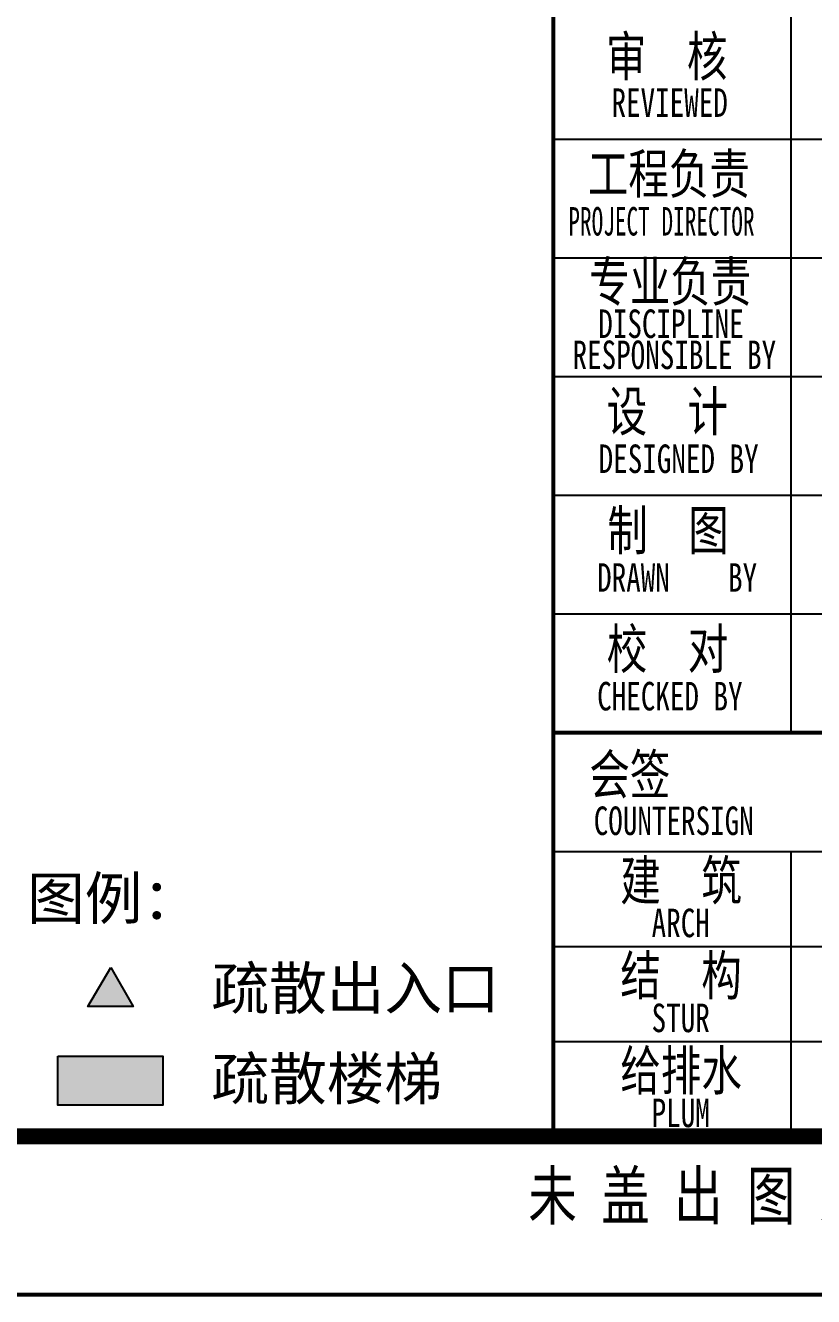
# Model space of a CAD drawing. Extents: x 1738711 to 2346805, y 1189731 to 2516152.
# Drawn here: x 2007735 to 2015197, y 1552690 to 1564736 of the extents above; entities that cross this region are included whole.
import ezdxf
from ezdxf.enums import TextEntityAlignment as Align

# ---------------------------------------------------------------- set-up
doc = ezdxf.new("R2010")
doc.units = 0
doc.header["$LTSCALE"] = 1000
doc.header["$MEASUREMENT"] = 0
for name, color, linetype in [('DIM_LEAD', 3, 'Continuous'), ('G-ANNO-INDX', 42, 'Continuous'), ('TK', 4, 'Continuous'), ('WALL', 40, 'Continuous'), ('看线', 8, 'Continuous')]:
    doc.layers.add(name, color=color, linetype=linetype)
doc.styles.add('宋体', font='SIMSUN.TTF', dxfattribs={"width": 0.75})
doc.styles.add('黑体', font='simhei_0.ttf', dxfattribs={"width": 0.9})

# ---------------------------------------------------------------- blocks, each defined once
blk = doc.blocks.new('haerherhre')
at = {"layer": 'G-ANNO-INDX'}
blk.add_hatch(color=1, dxfattribs=at).paths.add_polyline_path([(2056760, 9211), (2057130, 9001), (2057130, 9431)])
at = {"layer": 'G-ANNO-INDX', "color": 1}
blk.add_lwpolyline([(2056760, 9211), (2057130, 9001), (2057130, 9431), (2056760, 9211)], dxfattribs=at)
blk = doc.blocks.new('hjashrtahreahe')
at = {"layer": 'TK', "color": 7}
for p, q in [((78100, 9550), (78100, 3550)), ((76600, 7300), (83100, 7300)), ((76600, 6550), (83100, 6550)), ((76600, 5800), (83100, 5800)), ((76600, 5050), (83100, 5050)), ((76600, 4300), (83100, 4300)), ((76600, 2800), (83100, 2800)), ((78100.3, 2800), (78100.3, 1000)), ((76600, 2200), (83100, 2200)), ((76600, 1600), (83100, 1600)), ((76600, 1000), (83100, 1000))]:
    blk.add_line(p, q, dxfattribs=at)
at = {"layer": 'TK', "color": 7, "const_width": 25}
for points in [[(0, 59400), (84100, 59400), (84100, 0), (0, 0)], [(76600, 3550), (83100, 3550), (83100, 1000), (76600, 1000)]]:
    blk.add_lwpolyline(points, close=True, dxfattribs=at)
at = {"layer": 'TK', "color": 3, "const_width": 100}
blk.add_lwpolyline([(2500, 1000), (2500, 58400), (83100, 58400), (83100, 1000)], close=True, dxfattribs=at)
at = {"layer": 'TK', "color": 7, "const_width": 25}
for points in [[(76600, 58400), (76600, 1000)], [(76600, 3550), (76600, 9550), (83100, 9550), (83100, 3550)], [(83100, 3550), (76600, 3550)], [(76600, 1000), (83100, 1000)]]:
    blk.add_lwpolyline(points, dxfattribs=at)
at = {"style": '宋体', "width": 0.75}
blk.add_text('未 盖 出 图 及 执 业 专 用 章 本 图 无 效', height=300, dxfattribs=at).set_placement((76442, 475.4))
at = {"layer": 'TK', "color": 7, "style": '宋体'}
for s, height, width, p in [('审  核', 250, 0.75, (76932.4, 7697.7)), ('REVIEWED', 180, 0.75, (76967.1, 7440.7)), ('工程负责', 250, 0.75, (76817.7, 6955.6)), ('PROJECT DIRECTOR', 180, 0.6, (76694.8, 6690.7)), ('专业负责', 250, 0.75, (76826.7, 6274.8)), ('DISCIPLINE', 180, 0.75, (76883.8, 6043.6)), ('RESPONSIBLE BY', 180, 0.75, (76721.1, 5847.3)), ('设  计', 250, 0.75, (76936.9, 5455.3)), (' DESIGNED BY', 180, 0.75, (76794.3, 5190.7)), ('制  图', 250, 0.75, (76941.5, 4703.3)), ('DRAWN    BY', 180, 0.75, (76876.5, 4440.7)), ('校  对', 250, 0.75, (76937.5, 3954.5)), ('CHECKED BY', 180, 0.75, (76876.7, 3690.7)), ('会签', 250, 0.75, (76827.4, 3161.2)), ('COUNTERSIGN', 180, 0.75, (76855.1, 2903.6)), ('建  筑', 250, 0.75, (77023, 2491.3)), ('ARCH', 180, 0.75, (77220.5, 2258.2)), ('结  构', 250, 0.75, (77023, 1891.3)), ('STUR', 180, 0.75, (77220.5, 1658.2)), ('给排水', 250, 0.75, (77023, 1291.3)), ('PLUM', 180, 0.75, (77220.5, 1058.2))]:
    blk.add_text(s, height=height, dxfattribs=dict(at, width=width)).set_placement(p)
at = {"layer": 'TK', "style": '宋体', "width": 0.75}
for tag, height, p in [('项目负责人', 350, (6002.9, 57088.7)), ('专业负责人', 350, (6002.9, 56223.7)), ('设计人', 350, (6002.9, 55419.4)), ('版号1', 250, (77303.9, 22193.4)), ('时间1', 250, (82405.3, 22193.4)), ('版号2', 250, (77303.9, 21593.4)), ('时间2', 250, (82405.3, 21593.4)), ('版号3', 250, (77303.9, 20993.4)), ('时间3', 250, (82405.3, 20993.4)), ('建筑会签', 0.0001, (78977.9, 2403.2)), ('电气会签', 0.0001, (82127.9, 2403.2)), ('结构会签', 0.0001, (78977.9, 1803.2)), ('暖通会签', 0.0001, (82127.9, 1803.2)), ('给排水会签', 0.0001, (78977.9, 1249.5)), ('智能化会签', 0.0001, (82127.9, 1249.5))]:
    blk.add_attdef(tag, text='', height=height, dxfattribs=at).set_placement(p, align=Align.CENTER)
for tag, p in [('合作设计单位', (80815.9, 48985.9)), ('版号说明1', (79853.9, 22318.2)), ('版号说明2', (79853.9, 21718.2)), ('版号说明3', (79853.9, 21118.2)), ('浙江绿储科技有限公司', (80545.2, 16035.9)), ('百兆瓦级集中式熔盐储能关键', (80545.2, 14953.2)), ('设备研发及制造基地项目', (80545.2, 14603.3)), ('1#研发楼', (80545.2, 13635.9)), ('图名', (80545.2, 12435.9)), ('工程编号', (78977.9, 11460.9)), ('子项编号', (82127.9, 11460.9)), ('建筑', (78977.9, 10710.9)), ('图号', (82127.9, 10710.9)), ('施工图', (78977.9, 9960.9)), ('2023.03', (82127.9, 9960.9)), ('审定', (79352.9, 8460.9)), ('审核', (79352.9, 7710.9)), ('工程负责', (79352.9, 6960.9)), ('专业负责', (79352.9, 6210.9)), ('设计', (79352.9, 5460.9)), ('制图', (79352.9, 4710.9)), ('校对', (79352.9, 3960.9))]:
    blk.add_attdef(tag, text='', height=250, dxfattribs=at).set_placement(p, align=Align.MIDDLE_CENTER)

msp = doc.modelspace()

# ---------------------------------------------------------------- hatches: boundary and pattern name
at = {"layer": '看线'}
msp.add_hatch(color=1, dxfattribs=at).paths.add_polyline_path([(2008041.8, 1554969.9), (2009036.1, 1554969.9), (2009036.1, 1554505.3), (2008041.8, 1554505.3)])

# ---------------------------------------------------------------- linework, layer by layer
at = {"layer": 'WALL'}
msp.add_lwpolyline([(2008041.8, 1554969.9), (2009036.1, 1554969.9), (2009036.1, 1554505.3), (2008041.8, 1554505.3)], close=True, dxfattribs=at)

# ---------------------------------------------------------------- block references
at = {"xscale": 1.5, "yscale": 1.5, "zscale": 1.5}
msp.add_blockref('hjashrtahreahe', (1897833.1, 1552709.1), dxfattribs=at)
at = {"layer": '看线', "xscale": -1, "rotation": 90}
msp.add_blockref('haerherhre', (2017755.1, 3612569.3), dxfattribs=at)

# ---------------------------------------------------------------- texts
at = {"layer": 'DIM_LEAD', "color": 1, "style": '黑体'}
for s, p in [('图例：', (2007750.5, 1556264.6)), ('疏散出入口', (2009496.8, 1555412.5)), ('疏散楼梯', (2009496.8, 1554555.5))]:
    msp.add_text(s, height=400, dxfattribs=at).set_placement(p)

doc.saveas('drawing.dxf')
